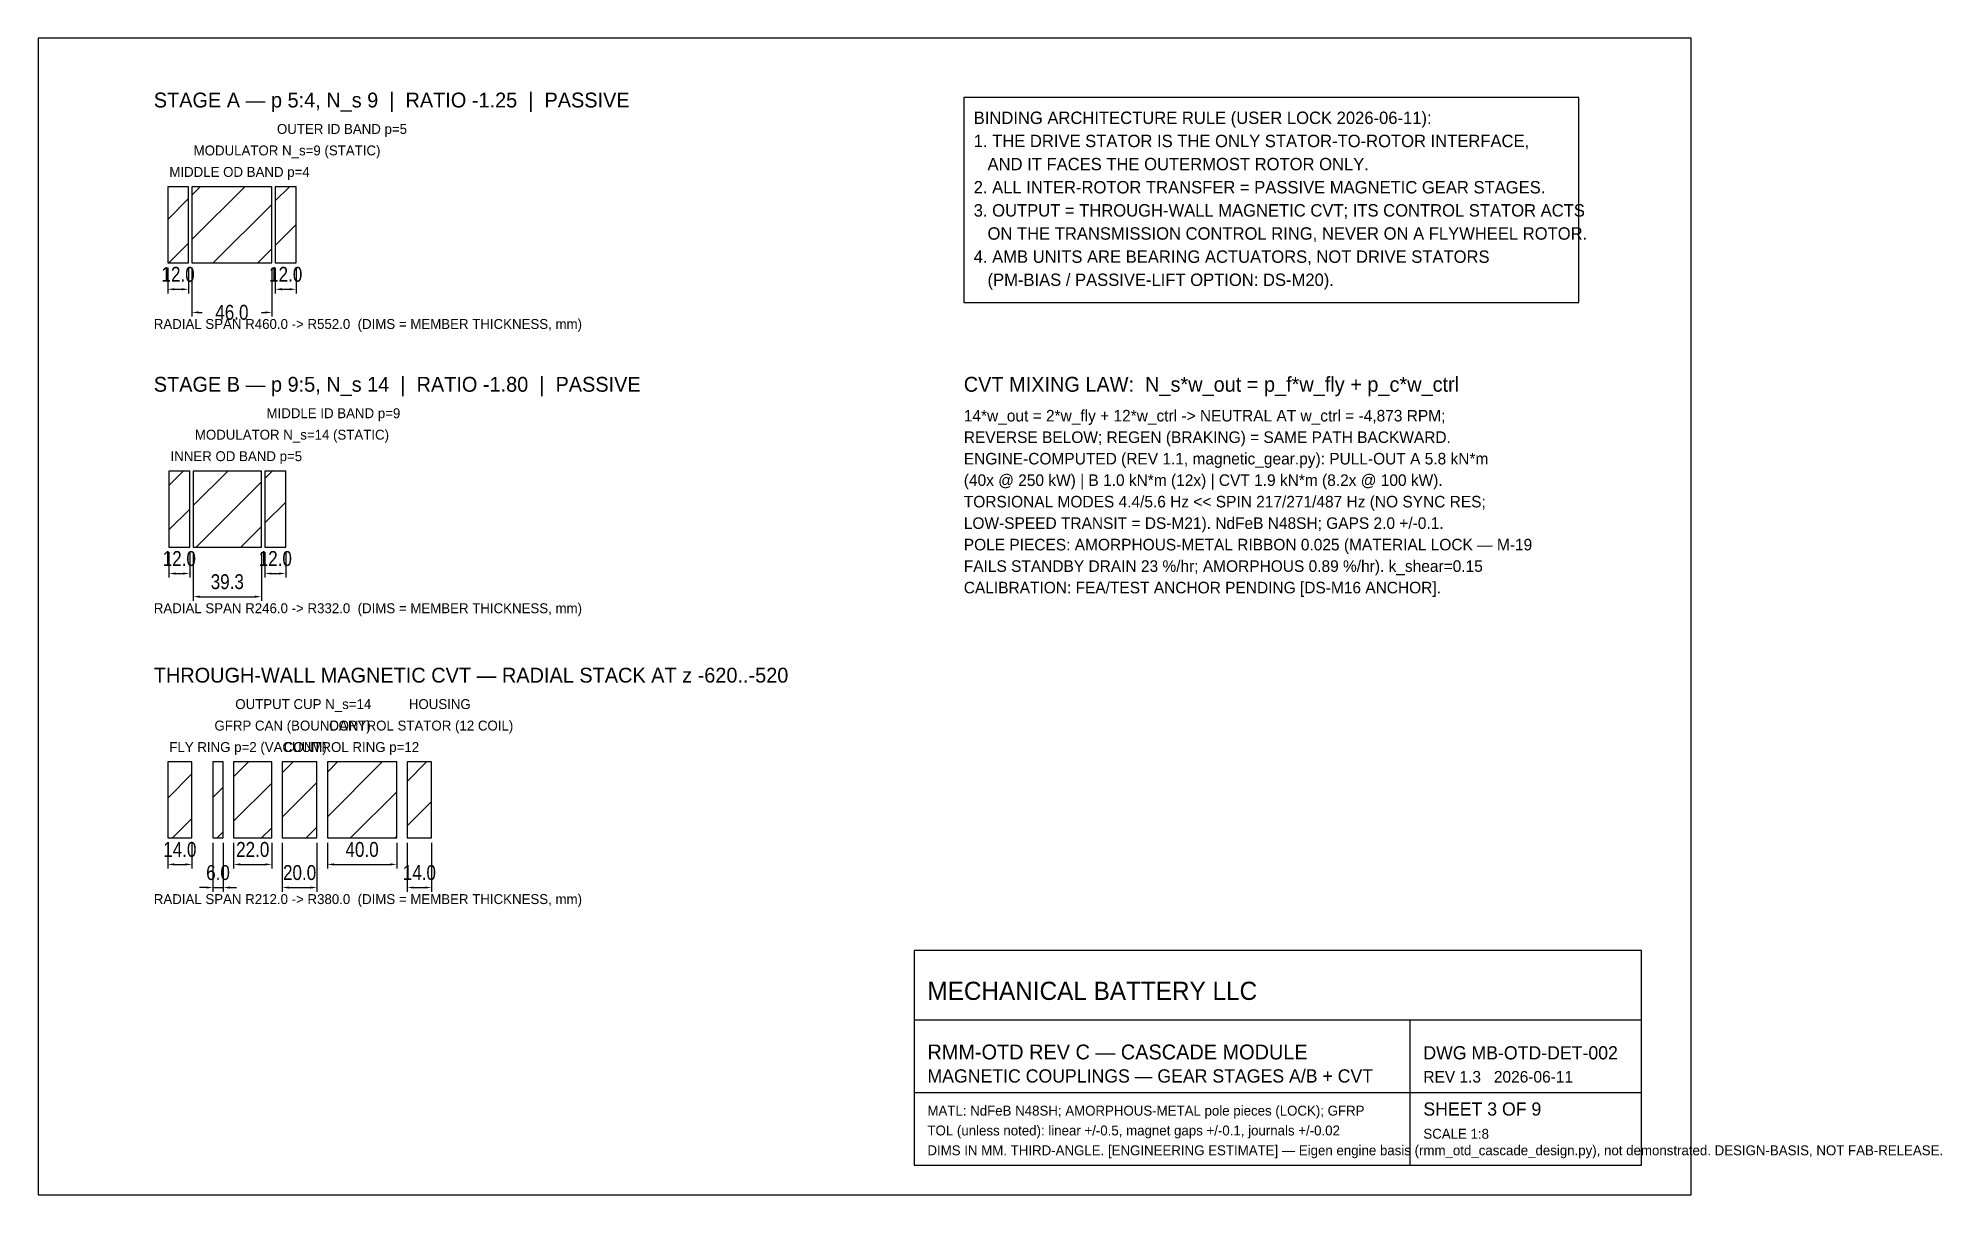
# Model space of a CAD drawing. Header units: millimetres. Extents: x 0 to 1152, y 0 to 700.
import ezdxf

# ---------------------------------------------------------------- set-up
doc = ezdxf.new("R2010")
doc.units = ezdxf.units.MM
for name, color, linetype in [('COIL', 5, 'CONTINUOUS'), ('DIM', 3, 'CONTINUOUS'), ('MAGNET', 4, 'CONTINUOUS'), ('NOTE', 2, 'CONTINUOUS')]:
    doc.layers.add(name, color=color, linetype=linetype)
for name, color, linetype, true_color in [('HATCH', 8, 'CONTINUOUS', 0x6e6e6e), ('OUTLINE', 7, 'CONTINUOUS', 0x000000), ('TEXT', 7, 'CONTINUOUS', 0x000000), ('TITLE', 7, 'CONTINUOUS', 0x000000)]:
    doc.layers.add(name, color=color, linetype=linetype, true_color=true_color)
doc.styles.add('OpenSansCondensed-Light', font='OpenSansCondensed-Light.ttf')
doc.dimstyles.new('MB', dxfattribs={"dimtxt": 9, "dimasz": 4, "dimexe": 2.5, "dimexo": 3, "dimgap": 2, "dimtad": 1, "dimdec": 1, "dimcen": 2.5, "dimazin": 3, "dimtfac": 1, "dimtmove": 0, "dimatfit": 3})

# ---------------------------------------------------------------- blocks, each defined once
blk = doc.blocks.new('_CLOSEDFILLED')
at = {"color": 0, "linetype": 'BYBLOCK'}
blk.add_solid([(-1, 0.16), (0, 0), (-1, -0.16)], dxfattribs=at)
blk = doc.blocks.new('*D2')
for p, q in [((93.1, 561), (93.1, 531.5)), ((141.4, 561), (141.4, 531.5)), ((97.1, 534), (99.25, 534)), ((135.25, 534), (137.4, 534))]:
    blk.add_line(p, q)
at = {"layer": 'Defpoints'}
for p in [(93.1, 564), (141.4, 564), (93.1, 534)]:
    blk.add_point(p, dxfattribs=at)
at = {"layer": 'DIM', "xscale": 4, "yscale": 4, "rotation": 180}
blk.add_blockref('_CLOSEDFILLED', (93.1, 534), dxfattribs=at)
at = {"layer": 'DIM', "xscale": 4, "yscale": 4}
blk.add_blockref('_CLOSEDFILLED', (141.4, 534), dxfattribs=at)
at = {"layer": 'DIM', "insert": (117.25, 534), "char_height": 9, "attachment_point": 5, "style": 'OpenSansCondensed-Light'}
blk.add_mtext('46.0', dxfattribs=at)
blk = doc.blocks.new('*D5')
for p, q in [((93.835, 389), (93.835, 359.5)), ((135.1, 389), (135.1, 359.5)), ((97.835, 362), (131.1, 362))]:
    blk.add_line(p, q)
at = {"layer": 'Defpoints'}
for p in [(93.835, 392), (135.1, 392), (93.835, 362)]:
    blk.add_point(p, dxfattribs=at)
at = {"layer": 'DIM', "xscale": 4, "yscale": 4, "rotation": 180}
blk.add_blockref('_CLOSEDFILLED', (93.835, 362), dxfattribs=at)
at = {"layer": 'DIM', "xscale": 4, "yscale": 4}
blk.add_blockref('_CLOSEDFILLED', (135.1, 362), dxfattribs=at)
at = {"layer": 'DIM', "insert": (114.4675, 371), "char_height": 9, "attachment_point": 5, "style": 'OpenSansCondensed-Light'}
blk.add_mtext('39.3', dxfattribs=at)
blk = doc.blocks.new('*D11')
for p, q in [((175, 213), (175, 197.5)), ((217, 213), (217, 197.5)), ((179, 200), (213, 200))]:
    blk.add_line(p, q)
at = {"layer": 'Defpoints'}
for p in [(175, 216), (217, 216), (175, 200)]:
    blk.add_point(p, dxfattribs=at)
at = {"layer": 'DIM', "xscale": 4, "yscale": 4, "rotation": 180}
blk.add_blockref('_CLOSEDFILLED', (175, 200), dxfattribs=at)
at = {"layer": 'DIM', "xscale": 4, "yscale": 4}
blk.add_blockref('_CLOSEDFILLED', (217, 200), dxfattribs=at)
at = {"layer": 'DIM', "insert": (196, 209), "char_height": 9, "attachment_point": 5, "style": 'OpenSansCondensed-Light'}
blk.add_mtext('40.0', dxfattribs=at)

msp = doc.modelspace()

# ---------------------------------------------------------------- hatches: boundary and pattern name
at = {"layer": 'HATCH'}
h = msp.add_hatch(dxfattribs=at)
h.set_pattern_fill('ANSI31', scale=6)
h.paths.add_polyline_path([(78.4, 564), (91, 564), (91, 610), (78.4, 610)])
h = msp.add_hatch(dxfattribs=at)
h.set_pattern_fill('ANSI31', scale=6)
h.paths.add_polyline_path([(93.1, 564), (141.4, 564), (141.4, 610), (93.1, 610)])
h = msp.add_hatch(dxfattribs=at)
h.set_pattern_fill('ANSI31', scale=6)
h.paths.add_polyline_path([(143.5, 564), (156.1, 564), (156.1, 610), (143.5, 610)])
h = msp.add_hatch(dxfattribs=at)
h.set_pattern_fill('ANSI31', scale=6)
h.paths.add_polyline_path([(79.135, 392), (91.735, 392), (91.735, 438), (79.135, 438)])
h = msp.add_hatch(dxfattribs=at)
h.set_pattern_fill('ANSI31', scale=6)
h.paths.add_polyline_path([(93.835, 392), (135.1, 392), (135.1, 438), (93.835, 438)])
h = msp.add_hatch(dxfattribs=at)
h.set_pattern_fill('ANSI31', scale=6)
h.paths.add_polyline_path([(137.2, 392), (149.8, 392), (149.8, 438), (137.2, 438)])
h = msp.add_hatch(dxfattribs=at)
h.set_pattern_fill('ANSI31', scale=6)
h.paths.add_polyline_path([(78.4, 216), (93.1, 216), (93.1, 262), (78.4, 262)])
h = msp.add_hatch(dxfattribs=at)
h.set_pattern_fill('ANSI31', scale=6)
h.paths.add_polyline_path([(105.7, 216), (112, 216), (112, 262), (105.7, 262)])
h = msp.add_hatch(dxfattribs=at)
h.set_pattern_fill('ANSI31', scale=6)
h.paths.add_polyline_path([(118.3, 216), (141.4, 216), (141.4, 262), (118.3, 262)])
h = msp.add_hatch(dxfattribs=at)
h.set_pattern_fill('ANSI31', scale=6)
h.paths.add_polyline_path([(147.7, 216), (168.7, 216), (168.7, 262), (147.7, 262)])
h = msp.add_hatch(dxfattribs=at)
h.set_pattern_fill('ANSI31', scale=6)
h.paths.add_polyline_path([(175, 216), (217, 216), (217, 262), (175, 262)])
h = msp.add_hatch(dxfattribs=at)
h.set_pattern_fill('ANSI31', scale=6)
h.paths.add_polyline_path([(223.3, 216), (238, 216), (238, 262), (223.3, 262)])

# ---------------------------------------------------------------- linework, layer by layer
at = {"layer": 'COIL'}
msp.add_lwpolyline([(175, 216), (217, 216), (217, 262), (175, 262)], close=True, dxfattribs=at)
at = {"layer": 'MAGNET'}
for points in [[(78.4, 564), (91, 564), (91, 610), (78.4, 610)], [(143.5, 564), (156.1, 564), (156.1, 610), (143.5, 610)], [(79.135, 392), (91.735, 392), (91.735, 438), (79.135, 438)], [(137.2, 392), (149.8, 392), (149.8, 438), (137.2, 438)], [(78.4, 216), (93.1, 216), (93.1, 262), (78.4, 262)], [(147.7, 216), (168.7, 216), (168.7, 262), (147.7, 262)]]:
    msp.add_lwpolyline(points, close=True, dxfattribs=at)
at = {"layer": 'NOTE'}
msp.add_lwpolyline([(560, 540), (932, 540), (932, 664), (560, 664)], close=True, dxfattribs=at)
at = {"layer": 'OUTLINE'}
for points in [[(93.1, 564), (141.4, 564), (141.4, 610), (93.1, 610)], [(93.835, 392), (135.1, 392), (135.1, 438), (93.835, 438)], [(105.7, 216), (112, 216), (112, 262), (105.7, 262)], [(118.3, 216), (141.4, 216), (141.4, 262), (118.3, 262)], [(223.3, 216), (238, 216), (238, 262), (223.3, 262)]]:
    msp.add_lwpolyline(points, close=True, dxfattribs=at)
at = {"layer": 'TITLE'}
for p, q in [((530, 106), (970, 106)), ((830, 18), (830, 106)), ((530, 62), (970, 62))]:
    msp.add_line(p, q, dxfattribs=at)
for points in [[(0, 0), (1000, 0), (1000, 700), (0, 700)], [(530, 18), (970, 18), (970, 148), (530, 148)]]:
    msp.add_lwpolyline(points, close=True, dxfattribs=at)

# ---------------------------------------------------------------- texts
at = {"layer": 'DIM'}
for s, p in [('RADIAL SPAN R460.0 -> R552.0  (DIMS = MEMBER THICKNESS, mm)', (70, 524)), ('RADIAL SPAN R246.0 -> R332.0  (DIMS = MEMBER THICKNESS, mm)', (70, 352)), ('RADIAL SPAN R212.0 -> R380.0  (DIMS = MEMBER THICKNESS, mm)', (70, 176))]:
    msp.add_text(s, height=6, dxfattribs=at).set_placement(p)
at = {"layer": 'NOTE'}
for s, height, p in [('OUTER ID BAND p=5', 6, (144.5, 642)), ('BINDING ARCHITECTURE RULE (USER LOCK 2026-06-11):', 7.5, (566, 648)), ('MODULATOR N_s=9 (STATIC)', 6, (94.1, 629)), ('1. THE DRIVE STATOR IS THE ONLY STATOR-TO-ROTOR INTERFACE,', 7.5, (566, 634)), ('MIDDLE OD BAND p=4', 6, (79.4, 616)), ('   AND IT FACES THE OUTERMOST ROTOR ONLY.', 7.5, (566, 620)), ('2. ALL INTER-ROTOR TRANSFER = PASSIVE MAGNETIC GEAR STAGES.', 7.5, (566, 606)), ('3. OUTPUT = THROUGH-WALL MAGNETIC CVT; ITS CONTROL STATOR ACTS', 7.5, (566, 592)), ('   ON THE TRANSMISSION CONTROL RING, NEVER ON A FLYWHEEL ROTOR.', 7.5, (566, 578)), ('4. AMB UNITS ARE BEARING ACTUATORS, NOT DRIVE STATORS', 7.5, (566, 564)), ('   (PM-BIAS / PASSIVE-LIFT OPTION: DS-M20).', 7.5, (566, 550)), ('MIDDLE ID BAND p=9', 6, (138.2, 470)), ('14*w_out = 2*w_fly + 12*w_ctrl -> NEUTRAL AT w_ctrl = -4,873 RPM;', 7, (560, 468)), ('MODULATOR N_s=14 (STATIC)', 6, (94.835, 457)), ('REVERSE BELOW; REGEN (BRAKING) = SAME PATH BACKWARD.', 7, (560, 455)), ('INNER OD BAND p=5', 6, (80.135, 444)), ('ENGINE-COMPUTED (REV 1.1, magnetic_gear.py): PULL-OUT A 5.8 kN*m', 7, (560, 442)), ('(40x @ 250 kW) | B 1.0 kN*m (12x) | CVT 1.9 kN*m (8.2x @ 100 kW).', 7, (560, 429)), ('TORSIONAL MODES 4.4/5.6 Hz << SPIN 217/271/487 Hz (NO SYNC RES;', 7, (560, 416)), ('LOW-SPEED TRANSIT = DS-M21). NdFeB N48SH; GAPS 2.0 +/-0.1.', 7, (560, 403)), ('POLE PIECES: AMORPHOUS-METAL RIBBON 0.025 (MATERIAL LOCK — M-19', 7, (560, 390)), ('FAILS STANDBY DRAIN 23 %/hr; AMORPHOUS 0.89 %/hr). k_shear=0.15', 7, (560, 377)), ('CALIBRATION: FEA/TEST ANCHOR PENDING [DS-M16 ANCHOR].', 7, (560, 364)), ('OUTPUT CUP N_s=14', 6, (119.3, 294)), ('HOUSING', 6, (224.3, 294)), ('GFRP CAN (BOUNDARY)', 6, (106.7, 281)), ('CONTROL STATOR (12 COIL)', 6, (176, 281)), ('FLY RING p=2 (VACUUM)', 6, (79.4, 268)), ('CONTROL RING p=12', 6, (148.7, 268)), ('DIMS IN MM. THIRD-ANGLE. [ENGINEERING ESTIMATE] — Eigen engine basis (rmm_otd_cascade_design.py), not demonstrated. DESIGN-BASIS, NOT FAB-RELEASE.', 6, (538, 24))]:
    msp.add_text(s, height=height, dxfattribs=at).set_placement(p)
at = {"layer": 'TEXT'}
for s, height, p in [('MAGNETIC COUPLINGS — GEAR STAGES A/B + CVT', 8, (538, 68)), ('REV 1.3   2026-06-11', 7, (838, 68)), ('MATL: NdFeB N48SH; AMORPHOUS-METAL pole pieces (LOCK); GFRP', 6, (538, 48)), ('TOL (unless noted): linear +/-0.5, magnet gaps +/-0.1, journals +/-0.02', 6, (538, 36)), ('SCALE 1:8', 6, (838, 34))]:
    msp.add_text(s, height=height, dxfattribs=at).set_placement(p)
at = {"layer": 'TITLE'}
for s, height, p in [('STAGE A — p 5:4, N_s 9  |  RATIO -1.25  |  PASSIVE', 9, (70, 658)), ('STAGE B — p 9:5, N_s 14  |  RATIO -1.80  |  PASSIVE', 9, (70, 486)), ('CVT MIXING LAW:  N_s*w_out = p_f*w_fly + p_c*w_ctrl', 9, (560, 486)), ('THROUGH-WALL MAGNETIC CVT — RADIAL STACK AT z -620..-520', 9, (70, 310)), ('MECHANICAL BATTERY LLC', 11, (538, 118)), ('RMM-OTD REV C — CASCADE MODULE', 9, (538, 82)), ('DWG MB-OTD-DET-002', 8, (838, 82)), ('SHEET 3 OF 9', 8, (838, 48))]:
    msp.add_text(s, height=height, dxfattribs=at).set_placement(p)

# ---------------------------------------------------------------- dimensions: what is measured, and where the dimension line sits
at = {"layer": 'DIM'}
for base, p1, p2, text in [((78.4, 548), (78.4, 564), (91, 564), '12.0'), ((143.5, 548), (143.5, 564), (156.1, 564), '12.0'), ((79.135, 376), (79.135, 392), (91.735, 392), '12.0'), ((137.2, 376), (137.2, 392), (149.8, 392), '12.0'), ((78.4, 200), (78.4, 216), (93.1, 216), '14.0'), ((105.7, 186), (105.7, 216), (112, 216), '6.0'), ((118.3, 200), (118.3, 216), (141.4, 216), '22.0'), ((147.7, 186), (147.7, 216), (168.7, 216), '20.0'), ((223.3, 186), (223.3, 216), (238, 216), '14.0')]:
    msp.add_linear_dim(base=base, p1=p1, p2=p2, text=text, dimstyle='MB', dxfattribs=at).render()
for base, p1, p2, text, picture, middle in [((93.1, 534), (93.1, 564), (141.4, 564), '46.0', '*D2', (117.25, 534)), ((93.835, 362), (93.835, 392), (135.1, 392), '39.3', '*D5', (114.468, 371)), ((175, 200), (175, 216), (217, 216), '40.0', '*D11', (196, 209))]:
    dim = msp.add_linear_dim(base=base, p1=p1, p2=p2, text=text, dimstyle='MB', dxfattribs=at)
    dim.commit()
    dim.dimension.update_dxf_attribs({"geometry": picture, "text_midpoint": middle})

doc.saveas('drawing.dxf')
